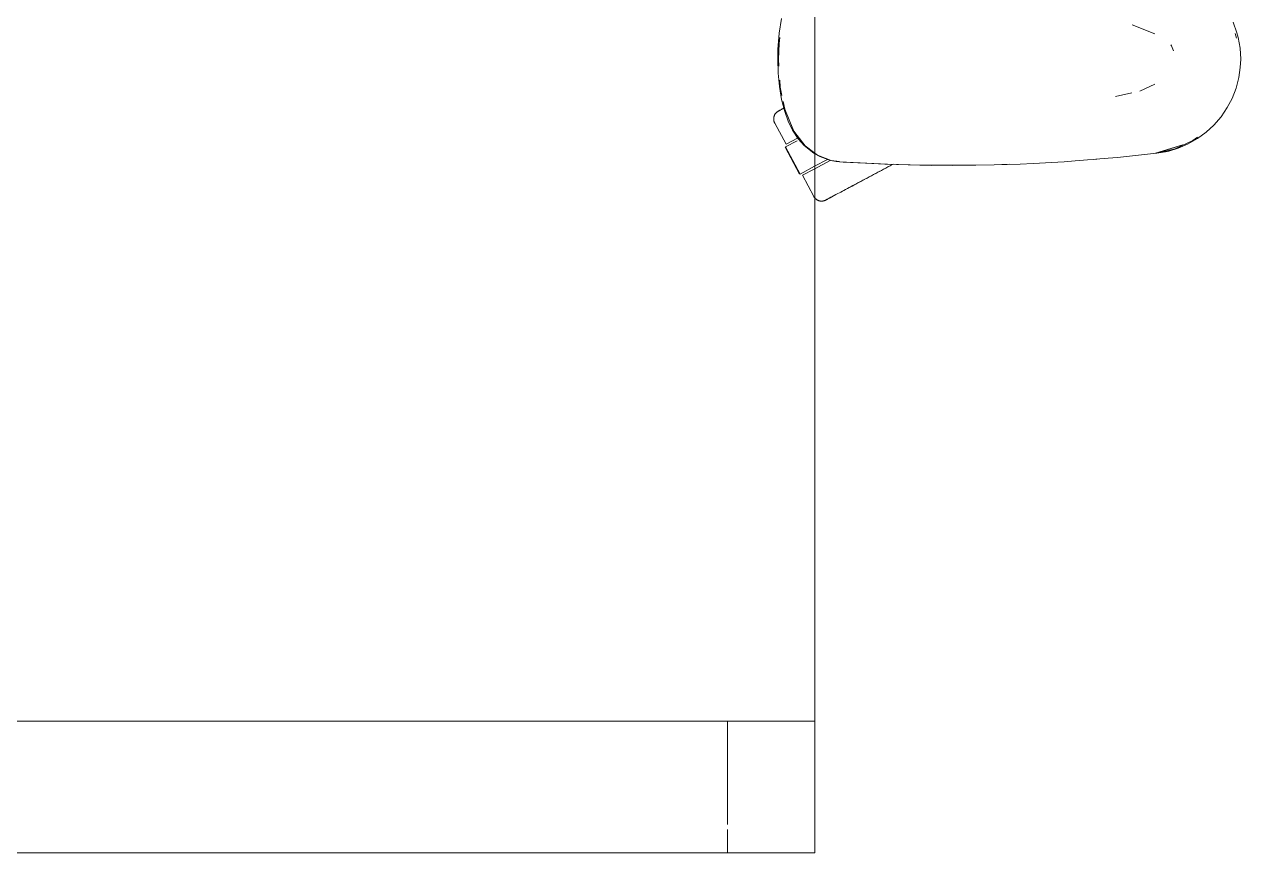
# Model space of a CAD drawing. Header units: millimetres. Extents: x 155927 to 295199, y -4084 to 97293.
# Drawn here: x 195619 to 196174, y 10700 to 11079 of the extents above; entities that cross this region are included whole.
import ezdxf

# ---------------------------------------------------------------- set-up
doc = ezdxf.new("R2010")
doc.units = ezdxf.units.MM
doc.header["$MEASUREMENT"] = 0
doc.layers.add('G-IMPT', color=8, linetype='CONTINUOUS', lineweight=9)
doc.layers.add('I-FURN', color=8, linetype='CONTINUOUS', lineweight=9)

msp = doc.modelspace()

# ---------------------------------------------------------------- linework, layer by layer
at = {"layer": 'G-IMPT'}
for p, q in [((195964.9, 11081.21), (195963.79, 11074.45)), ((196124.87, 11078.34), (196135.3, 11074.2)), ((196171, 11079.51), (196172.71, 11074.74)), ((195963.21, 11067.13), (195963.79, 11074.45)), ((195963.73, 11069.79), (195964.12, 11072.57)), ((196171.91, 11074.3), (196172.53, 11072.27)), ((196173.28, 11072.61), (196172.71, 11074.74)), ((196174.15, 11067.66), (196173.28, 11072.61)), ((195963.21, 11067.13), (195963.12, 11062.62)), ((195963.73, 11069.79), (195963.5, 11062.62)), ((196142.82, 11068.67), (196142.52, 11069.12)), ((196143.84, 11066.45), (196142.82, 11068.67)), ((196174.45, 11062.62), (196174.15, 11067.66)), ((195963.12, 11062.62), (195963.3, 11056.29)), ((195963.69, 11059.51), (195963.5, 11062.62)), ((196174.45, 11062.62), (196174.28, 11058.78)), ((195963.87, 11050.14), (195963.3, 11056.29)), ((196173.63, 11054.26), (196174.28, 11058.78)), ((195963.87, 11050.14), (195964.87, 11044.2)), ((195964.28, 11049.8), (195964.09, 11053)), ((195965.05, 11046.05), (195964.28, 11049.8)), ((196135.2, 11051.25), (196128.42, 11047.98)), ((196173.63, 11054.26), (196172.37, 11049.4)), ((195966.3, 11038.72), (195964.87, 11044.2)), ((196117.37, 11045.64), (196124.81, 11047.21)), ((196168.35, 11040.52), (196170.54, 11044.68)), ((196170.54, 11044.68), (196172.37, 11049.4)), ((195966.32, 11039.84), (195965.61, 11043.3)), ((195966.3, 11038.72), (195967.88, 11034.39)), ((195966.32, 11039.84), (195968.65, 11034.21)), ((196168.35, 11040.52), (196165.52, 11036.35)), ((195969.87, 11030.31), (195967.88, 11034.39)), ((195970.49, 11029.82), (195968.65, 11034.21)), ((196165.52, 11036.35), (196162.19, 11032.52)), ((195969.87, 11030.31), (195972.52, 11026.27)), ((195975.71, 11023.03), (195970.49, 11029.82)), ((196158.76, 11029.35), (196154.67, 11026.36)), ((196158.76, 11029.35), (196162.19, 11032.52)), ((195972.52, 11026.27), (195975.19, 11023.23)), ((195978.93, 11020.15), (195975.19, 11023.23)), ((195980.12, 11019.76), (195975.71, 11023.03)), ((196135.57, 11019.67), (196148.04, 11023.5)), ((196148.04, 11023.5), (196138.89, 11020.59)), ((196145.99, 11022.03), (196141.13, 11020.57)), ((196144.54, 11021.72), (196152.61, 11025.45)), ((196150.23, 11023.84), (196145.99, 11022.03)), ((196150.23, 11023.84), (196154.67, 11026.36)), ((196154.72, 11027.05), (196152.61, 11025.45)), ((195980.12, 11019.47), (195978.93, 11020.15)), ((195981.33, 11018.86), (195980.12, 11019.76)), ((195982.36, 11018.19), (195980.12, 11019.47)), ((195987.53, 11016.45), (195981.33, 11018.86)), ((195982.36, 11018.19), (195986, 11016.8)), ((195987.35, 11016.43), (195986, 11016.8)), ((195987.35, 11016.43), (195989.74, 11015.99)), ((195987.53, 11016.45), (195991.37, 11015.87)), ((196098.97, 11016.17), (196114.03, 11017.42)), ((196107.16, 11016.82), (196108.83, 11016.99)), ((196114.03, 11017.42), (196118.16, 11017.77)), ((196118.16, 11017.77), (196136.09, 11019.67)), ((196135.57, 11019.67), (196138.89, 11020.59)), ((196136.09, 11019.67), (196141.13, 11020.57)), ((196144.54, 11021.72), (196136.14, 11019.8)), ((195991.39, 11015.74), (195989.74, 11015.99)), ((196011.96, 11014.69), (195991.39, 11015.74)), ((196013.17, 11014.65), (195991.39, 11015.74)), ((195991.39, 11015.74), (195993, 11015.62)), ((196013.17, 11014.65), (195993, 11015.62)), ((196033.36, 11014.18), (196011.96, 11014.69)), ((196023.53, 11014.35), (196011.96, 11014.69)), ((196011.96, 11014.69), (196013.17, 11014.65)), ((196033.36, 11014.18), (196013.17, 11014.65)), ((196053.55, 11014.23), (196023.53, 11014.35)), ((196033.36, 11014.18), (196023.53, 11014.35)), ((196023.53, 11014.35), (196042.75, 11014.14)), ((196031.32, 11014.2), (196029.41, 11014.27)), ((196033.36, 11014.22), (196031.32, 11014.2)), ((196053.55, 11014.23), (196033.36, 11014.18)), ((196053.55, 11014.23), (196042.75, 11014.14)), ((196053.55, 11014.23), (196061.96, 11014.39)), ((196073.72, 11014.78), (196061.96, 11014.39)), ((196066.9, 11014.53), (196065.4, 11014.52)), ((196068.84, 11014.64), (196066.9, 11014.53)), ((196073.72, 11014.78), (196079.75, 11015.04)), ((196093.89, 11015.85), (196079.75, 11015.04)), ((196098.97, 11016.17), (196093.89, 11015.85))]:
    msp.add_line(p, q, dxfattribs=at)
at = {"layer": 'I-FURN'}
for p, q in [((195980.12, 10700.42), (195980.12, 12100.42)), ((195980.12, 12100.42), (195980.12, 10700.42)), ((195962.71, 11038.47), (195962.84, 11038.57)), ((195962.84, 11038.57), (195962.97, 11038.66)), ((195962.97, 11038.66), (195963.1, 11038.76)), ((195963.1, 11038.76), (195963.24, 11038.84)), ((195963.24, 11038.84), (195963.38, 11038.92)), ((195963.38, 11038.92), (195963.41, 11038.94)), ((195963.41, 11038.94), (195963.43, 11038.95)), ((195963.42, 11038.94), (195963.41, 11038.94)), ((195963.46, 11038.97), (195963.42, 11038.94)), ((195963.43, 11038.95), (195963.49, 11038.98)), ((195963.54, 11039.01), (195963.46, 11038.97)), ((195963.49, 11038.98), (195963.6, 11039.04)), ((195963.67, 11039.08), (195963.54, 11039.01)), ((195963.6, 11039.04), (195963.74, 11039.11)), ((195963.83, 11039.16), (195963.67, 11039.08)), ((195963.74, 11039.11), (195963.92, 11039.21)), ((195964.03, 11039.27), (195963.83, 11039.16)), ((195963.92, 11039.21), (195964.13, 11039.32)), ((195964.27, 11039.4), (195964.03, 11039.27)), ((195964.13, 11039.32), (195964.39, 11039.46)), ((195964.55, 11039.54), (195964.27, 11039.4)), ((195964.39, 11039.46), (195964.69, 11039.62)), ((195964.87, 11039.71), (195964.55, 11039.54)), ((195964.69, 11039.62), (195965.03, 11039.8)), ((195965.22, 11039.9), (195964.87, 11039.71)), ((195965.03, 11039.8), (195965.4, 11040)), ((195965.62, 11040.11), (195965.22, 11039.9)), ((195965.4, 11040), (195965.81, 11040.21)), ((195966.05, 11040.34), (195965.62, 11040.11)), ((195961.28, 11035.51), (195961.29, 11035.67)), ((195961.28, 11035.35), (195961.28, 11035.51)), ((195961.28, 11035.19), (195961.28, 11035.35)), ((195961.29, 11035.03), (195961.28, 11035.19)), ((195961.29, 11035.67), (195961.3, 11035.83)), ((195961.31, 11034.87), (195961.29, 11035.03)), ((195961.3, 11035.83), (195961.32, 11035.99)), ((195961.33, 11034.71), (195961.31, 11034.87)), ((195961.32, 11035.99), (195961.35, 11036.15)), ((195961.36, 11034.55), (195961.33, 11034.71)), ((195961.35, 11036.15), (195961.38, 11036.31)), ((195961.4, 11034.39), (195961.36, 11034.55)), ((195961.38, 11036.31), (195961.42, 11036.46)), ((195961.44, 11034.24), (195961.4, 11034.39)), ((195961.42, 11036.46), (195961.47, 11036.62)), ((195961.49, 11034.08), (195961.44, 11034.24)), ((195961.47, 11036.62), (195961.52, 11036.77)), ((195961.55, 11033.93), (195961.49, 11034.08)), ((195961.52, 11036.77), (195961.58, 11036.92)), ((195961.61, 11033.78), (195961.55, 11033.93)), ((195961.58, 11036.92), (195961.65, 11037.07)), ((195961.68, 11033.63), (195961.61, 11033.78)), ((195961.65, 11037.07), (195961.72, 11037.21)), ((195961.75, 11033.49), (195961.68, 11033.63)), ((195961.72, 11037.21), (195961.79, 11037.35)), ((195961.75, 11033.49), (195966.9, 11023.81)), ((195961.79, 11037.35), (195961.87, 11037.49)), ((195961.87, 11037.49), (195961.96, 11037.63)), ((195961.96, 11037.63), (195962.05, 11037.76)), ((195962.05, 11037.76), (195962.15, 11037.89)), ((195962.15, 11037.89), (195962.25, 11038.01)), ((195962.25, 11038.01), (195962.36, 11038.13)), ((195962.36, 11038.13), (195962.47, 11038.25)), ((195962.47, 11038.25), (195962.59, 11038.36)), ((195962.59, 11038.36), (195962.71, 11038.47)), ((195966.54, 11022.48), (195973.12, 11010.12)), ((195966.71, 11022.57), (195972.01, 11025.39)), ((195973.29, 11010.21), (195966.71, 11022.57)), ((195966.9, 11023.81), (195972.09, 11026.57)), ((195979.7, 11012.49), (195987.08, 11016.41)), ((195985.79, 11016.86), (195979.98, 11013.77)), ((195979.98, 11013.77), (195973.29, 11010.21)), ((195974.41, 11009.68), (195979.7, 11012.49)), ((196007.87, 11010.48), (196008.87, 11011.01)), ((196009.41, 11011.3), (196008.41, 11010.77)), ((196008.87, 11011.01), (196009.88, 11011.55)), ((196010.42, 11011.84), (196009.41, 11011.3)), ((196009.88, 11011.55), (196010.88, 11012.08)), ((196011.42, 11012.37), (196010.42, 11011.84)), ((196010.88, 11012.08), (196011.89, 11012.62)), ((196012.43, 11012.9), (196011.42, 11012.37)), ((196011.89, 11012.62), (196012.89, 11013.15)), ((196013.43, 11013.43), (196012.43, 11012.9)), ((196012.89, 11013.15), (196013.88, 11013.68)), ((196014.42, 11013.96), (196013.43, 11013.43)), ((196013.88, 11013.68), (196014.88, 11014.21)), ((196015.41, 11014.49), (196014.42, 11013.96)), ((196014.88, 11014.21), (196015.86, 11014.73)), ((195974.41, 11009.68), (195979.56, 10999.99)), ((195997.42, 11004.93), (195998.3, 11005.39)), ((195998.78, 11005.65), (195997.89, 11005.18)), ((195998.3, 11005.39), (195999.2, 11005.87)), ((195999.69, 11006.13), (195998.78, 11005.65)), ((195999.2, 11005.87), (196000.11, 11006.35)), ((196000.61, 11006.62), (195999.69, 11006.13)), ((196000.11, 11006.35), (196001.04, 11006.85)), ((196001.55, 11007.12), (196000.61, 11006.62)), ((196001.04, 11006.85), (196001.98, 11007.35)), ((196002.5, 11007.62), (196001.55, 11007.12)), ((196001.98, 11007.35), (196002.94, 11007.86)), ((196003.46, 11008.14), (196002.5, 11007.62)), ((196002.94, 11007.86), (196003.91, 11008.37)), ((196004.44, 11008.65), (196003.46, 11008.14)), ((196003.91, 11008.37), (196004.89, 11008.89)), ((196005.42, 11009.18), (196004.44, 11008.65)), ((196004.89, 11008.89), (196005.87, 11009.42)), ((196006.41, 11009.7), (196005.42, 11009.18)), ((196005.87, 11009.42), (196006.87, 11009.95)), ((196007.41, 11010.23), (196006.41, 11009.7)), ((196006.87, 11009.95), (196007.87, 11010.48)), ((196008.41, 11010.77), (196007.41, 11010.23)), ((195979.58, 10999.95), (195979.56, 10999.99)), ((195979.66, 10999.81), (195979.58, 10999.95)), ((195979.75, 10999.68), (195979.66, 10999.81)), ((195979.84, 10999.54), (195979.75, 10999.68)), ((195987.64, 10999.72), (195987.21, 10999.5)), ((195987.4, 10999.6), (195987.85, 10999.84)), ((195988.11, 10999.97), (195987.64, 10999.72)), ((195987.85, 10999.84), (195988.33, 11000.09)), ((195988.61, 11000.24), (195988.11, 10999.97)), ((195988.33, 11000.09), (195988.85, 11000.37)), ((195989.14, 11000.52), (195988.61, 11000.24)), ((195988.85, 11000.37), (195989.4, 11000.66)), ((195989.71, 11000.83), (195989.14, 11000.52)), ((195989.4, 11000.66), (195989.98, 11000.97)), ((195989.98, 11000.97), (195990.6, 11001.3)), ((195990.6, 11001.3), (195991.25, 11001.64)), ((195991.25, 11001.64), (195991.93, 11002)), ((195991.93, 11002), (195992.63, 11002.38)), ((195992.63, 11002.38), (195993.37, 11002.77)), ((195993.37, 11002.77), (195994.13, 11003.18)), ((195994.13, 11003.18), (195994.92, 11003.59)), ((195994.92, 11003.59), (195995.73, 11004.03)), ((195995.73, 11004.03), (195996.57, 11004.47)), ((195997.03, 11004.71), (195996.18, 11004.26)), ((195996.57, 11004.47), (195997.42, 11004.93)), ((195997.89, 11005.18), (195997.03, 11004.71)), ((195979.93, 10999.41), (195979.84, 10999.54)), ((195980.03, 10999.29), (195979.93, 10999.41)), ((195980.14, 10999.17), (195980.03, 10999.29)), ((195980.25, 10999.05), (195980.14, 10999.17)), ((195980.37, 10998.94), (195980.25, 10999.05)), ((195980.49, 10998.83), (195980.37, 10998.94)), ((195980.61, 10998.73), (195980.49, 10998.83)), ((195980.74, 10998.63), (195980.61, 10998.73)), ((195980.87, 10998.54), (195980.74, 10998.63)), ((195981.01, 10998.45), (195980.87, 10998.54)), ((195981.15, 10998.37), (195981.01, 10998.45)), ((195981.29, 10998.29), (195981.15, 10998.37)), ((195981.43, 10998.22), (195981.29, 10998.29)), ((195981.58, 10998.16), (195981.43, 10998.22)), ((195981.73, 10998.1), (195981.58, 10998.16)), ((195981.88, 10998.05), (195981.73, 10998.1)), ((195982.04, 10998), (195981.88, 10998.05)), ((195982.19, 10997.96), (195982.04, 10998)), ((195982.35, 10997.93), (195982.19, 10997.96)), ((195982.51, 10997.9), (195982.35, 10997.93)), ((195982.67, 10997.88), (195982.51, 10997.9)), ((195982.83, 10997.86), (195982.67, 10997.88)), ((195982.99, 10997.86), (195982.83, 10997.86)), ((195983.15, 10997.85), (195982.99, 10997.86)), ((195983.31, 10997.86), (195983.15, 10997.85)), ((195983.47, 10997.87), (195983.31, 10997.86)), ((195983.64, 10997.89), (195983.47, 10997.87)), ((195983.79, 10997.91), (195983.64, 10997.89)), ((195983.95, 10997.94), (195983.79, 10997.91)), ((195984.11, 10997.98), (195983.95, 10997.94)), ((195984.27, 10998.02), (195984.11, 10997.98)), ((195984.42, 10998.07), (195984.27, 10998.02)), ((195984.57, 10998.12), (195984.42, 10998.07)), ((195984.72, 10998.19), (195984.57, 10998.12)), ((195984.87, 10998.25), (195984.72, 10998.19)), ((195985.01, 10998.33), (195984.87, 10998.25)), ((195985.01, 10998.33), (195985.03, 10998.34)), ((195985.02, 10998.33), (195985.01, 10998.33)), ((195985.06, 10998.35), (195985.02, 10998.33)), ((195985.03, 10998.34), (195985.09, 10998.37)), ((195985.14, 10998.39), (195985.06, 10998.35)), ((195985.09, 10998.37), (195985.19, 10998.42)), ((195985.26, 10998.46), (195985.14, 10998.39)), ((195985.19, 10998.42), (195985.33, 10998.5)), ((195985.42, 10998.55), (195985.26, 10998.46)), ((195985.33, 10998.5), (195985.51, 10998.59)), ((195985.62, 10998.65), (195985.42, 10998.55)), ((195985.51, 10998.59), (195985.73, 10998.71)), ((195985.87, 10998.78), (195985.62, 10998.65)), ((195985.73, 10998.71), (195985.99, 10998.85)), ((195986.14, 10998.93), (195985.87, 10998.78)), ((195985.99, 10998.85), (195986.29, 10999)), ((195986.46, 10999.1), (195986.14, 10998.93)), ((195986.29, 10999), (195986.62, 10999.18)), ((195986.82, 10999.29), (195986.46, 10999.1)), ((195986.62, 10999.18), (195986.99, 10999.38)), ((195987.21, 10999.5), (195986.82, 10999.29)), ((195986.99, 10999.38), (195987.4, 10999.6)), ((195940.12, 10760.42), (194420.12, 10760.42)), ((195545.49, 10760.42), (195980.12, 10760.42)), ((195980.12, 10760.42), (195940.12, 10760.42)), ((195940.12, 10713.32), (195940.12, 10760.42)), ((195940.12, 10713.32), (195940.12, 10760.42)), ((195980.12, 10700.42), (195980.12, 10760.42)), ((195980.12, 10700.42), (195980.12, 10760.42)), ((195940.12, 10700.42), (195940.12, 10711)), ((195940.12, 10700.42), (195940.12, 10711)), ((194420.12, 10700.42), (195940.12, 10700.42)), ((195180.12, 10700.42), (195980.12, 10700.42)), ((195980.12, 10700.42), (195180.12, 10700.42)), ((195980.12, 10700.42), (195545.49, 10700.42)), ((195940.12, 10700.42), (195980.12, 10700.42))]:
    msp.add_line(p, q, dxfattribs=at)

doc.saveas('drawing.dxf')
